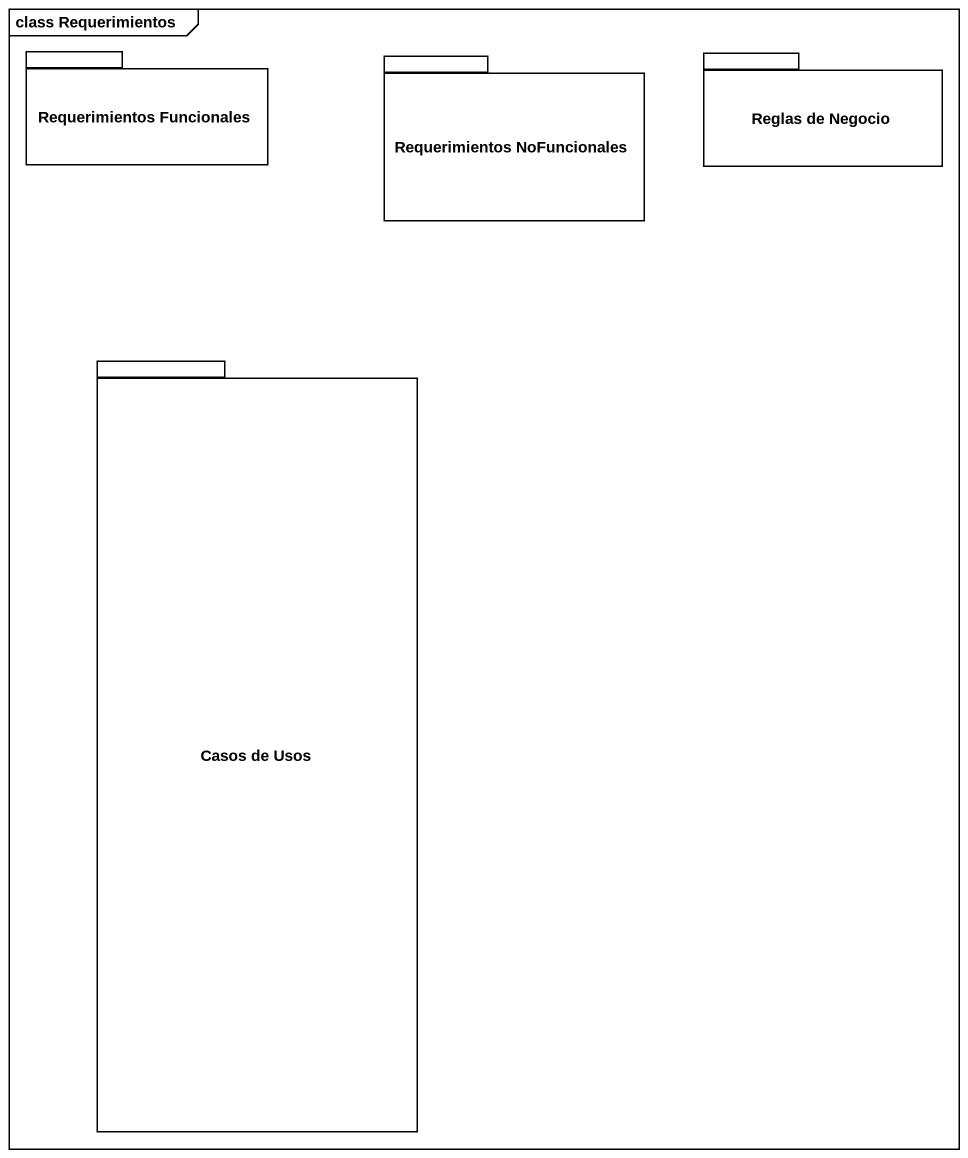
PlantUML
@startuml
mainframe class Requerimientos
package "Requerimientos Funcionales" as Requerimientos_Funcionales {
}
package "Reglas de Negocio" as Reglas_de_Negocio {
}
package "Requerimientos NoFuncionales" as Requerimientos_NoFuncionales {
}
package "Casos de Usos" as Casos_de_Usos {
}
@enduml
